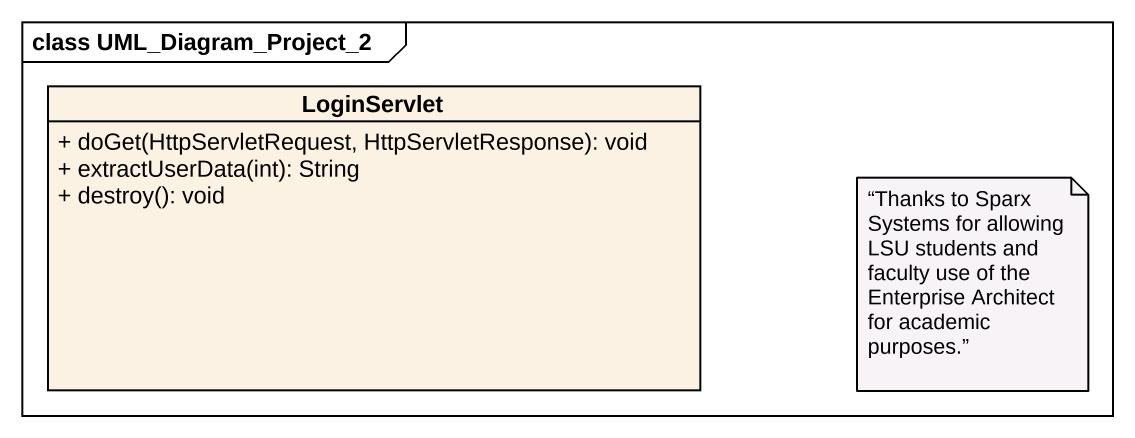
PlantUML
@startuml
mainframe class UML_Diagram_Project_2
hide circle
hide empty members
skinparam classAttributeIconSize 0
class LoginServlet {
  + doGet(HttpServletRequest, HttpServletResponse): void
  + extractUserData(int): String
  + destroy(): void
}
note as N1
  “Thanks to Sparx Systems for allowing LSU students and faculty use of the Enterprise Architect for academic purposes.”
end note
@enduml
